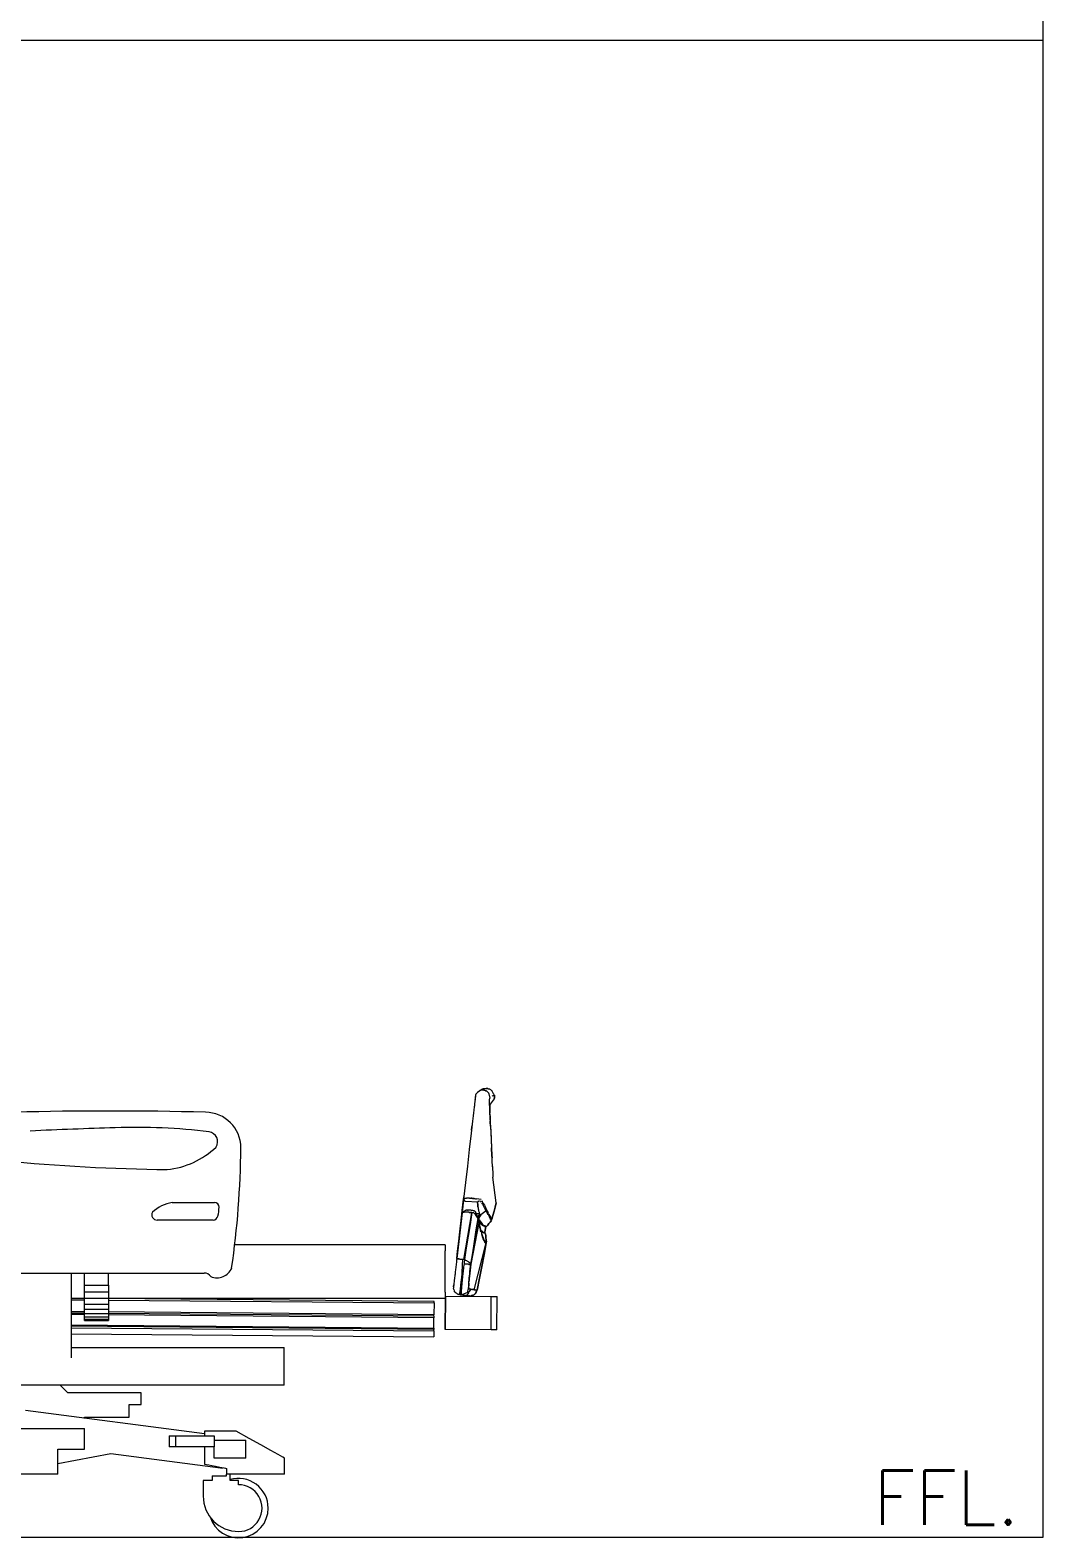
# Model space of a CAD drawing. Extents: x 3552052 to 4102982, y -707811 to -630695.
# Drawn here: x 3880613 to 3882481, y -691538 to -688758 of the extents above; entities that cross this region are included whole.
import ezdxf

# ---------------------------------------------------------------- set-up
doc = ezdxf.new("R2010")
doc.units = 0
doc.header["$LTSCALE"] = 6
doc.header["$MEASUREMENT"] = 0
for name, color, linetype, lineweight in [('ELE-SOCKET NMBERING', 7, 'CONTINUOUS', 9), ('EQP', 6, 'CONTINUOUS', 0), ('MEP_HVAC_RA_DUCT', 1, 'CONTINUOUS', 0)]:
    doc.layers.add(name, color=color, linetype=linetype, lineweight=lineweight)
doc.styles.add('Annotation', font='tahoma.ttf')

msp = doc.modelspace()

# ---------------------------------------------------------------- linework, layer by layer
at = {"layer": 'EQP'}
for p, q in [((3881434.1, -690729.1), (3881434.1, -690728.6)), ((3881434.1, -690728.7), (3881434.1, -690729.1)), ((3881434.5, -690724.9), (3881434.7, -690723.7)), ((3881434.7, -690723.7), (3881434.5, -690724.9)), ((3881438.7, -690716), (3881439.5, -690714.9)), ((3881439.5, -690714.9), (3881440.2, -690714.7)), ((3881439.5, -690714.9), (3881439.9, -690714.8)), ((3881441.7, -690713.6), (3881441.3, -690713.9)), ((3881441.8, -690713.5), (3881444.5, -690711.7)), ((3881444.7, -690711.5), (3881446.7, -690710.2)), ((3881447.5, -690711.8), (3881444.9, -690712.2)), ((3881446.7, -690710.2), (3881448, -690709.9)), ((3881449.3, -690709.1), (3881451.7, -690708.8)), ((3881457, -690709.2), (3881457.3, -690709.2)), ((3881457.3, -690709.2), (3881457, -690709.2)), ((3881458.3, -690709.3), (3881459.1, -690709.7)), ((3881469.1, -690728.3), (3881461.7, -690738.1)), ((3881462.8, -690711.3), (3881463.8, -690712.1)), ((3881467.6, -690717.8), (3881465.7, -690714)), ((3881467.3, -690721.9), (3881467.3, -690722.3)), ((3881467.3, -690722.3), (3881467.3, -690721.9)), ((3881468.1, -690718.8), (3881467.6, -690717.8)), ((3881468.1, -690718.8), (3881468.6, -690721.1)), ((3881468.6, -690721.1), (3881468.6, -690721.1)), ((3881432.3, -690744.2), (3881432.3, -690744.7)), ((3881460.5, -690740.1), (3881460.5, -690737.1)), ((3881461.3, -690744.7), (3881461.4, -690742.4)), ((3881461.6, -690737.9), (3881461.4, -690739.3)), ((3881461.4, -690741.9), (3881461.4, -690739.3)), ((3881461.4, -690747.4), (3881461.4, -690742.4)), ((3881461.4, -690751.6), (3881461.4, -690749.1)), ((3881461.7, -690760.5), (3881461.4, -690751.6)), ((3881461.5, -690755.6), (3881461.4, -690753.2)), ((3881461.6, -690738.6), (3881461.6, -690737.9)), ((3881427.5, -690786.1), (3881428.2, -690780.3)), ((3881428.2, -690780.3), (3881428.5, -690777.1)), ((3881462.1, -690773.5), (3881462, -690768.4)), ((3881462.1, -690773.5), (3881462.1, -690773.1)), ((3881462.2, -690775.1), (3881462.1, -690773.5)), ((3881462.3, -690776.8), (3881462.2, -690775.1)), ((3881462.4, -690778.7), (3881462.3, -690776.8)), ((3881462.3, -690776.8), (3881464.4, -690818.3)), ((3881473.1, -690919.8), (3881466.9, -690872.7)), ((3880875.3, -690919.1), (3880953.2, -690919.1)), ((3881412.9, -690912.8), (3881410.7, -690932.2)), ((3881412, -690920.8), (3881412.1, -690919.8)), ((3881412.1, -690919.8), (3881412.2, -690919.5)), ((3881412.9, -690912.8), (3881413.6, -690907)), ((3881413.3, -690913.7), (3881412.9, -690912.8)), ((3881415, -690916.7), (3881415.2, -690916.9)), ((3881417, -690916.8), (3881438.5, -690917.8)), ((3881445.5, -690913.7), (3881436.7, -690912.6)), ((3881445.7, -690918.7), (3881444.1, -690915.9)), ((3880951, -690951.7), (3880847.5, -690951.7)), ((3881408.4, -690952.3), (3881408.7, -690951.9)), ((3881408.5, -690951.3), (3881409.2, -690947)), ((3881408.5, -690951.3), (3881408.8, -690951)), ((3881408.7, -690949.6), (3881409, -690947)), ((3881409, -690947), (3881408.7, -690949.6)), ((3881409, -690947), (3881410.5, -690934)), ((3881409.2, -690947.3), (3881409, -690947)), ((3881409.3, -690946.1), (3881409.1, -690946.4)), ((3881409.5, -690942.9), (3881410, -690940.6)), ((3881410.2, -690938.6), (3881409.9, -690938.8)), ((3881410.1, -690938.8), (3881409.9, -690938.8)), ((3881411.6, -690935.4), (3881412.4, -690935.8)), ((3881414.7, -690935.2), (3881414.7, -690935.2)), ((3881420, -690933.3), (3881418.8, -690933.3)), ((3881420, -690933.3), (3881420.3, -690933.1)), ((3881420.3, -690933.1), (3881421.5, -690933.3)), ((3881434.5, -690941), (3881434.6, -690941.3)), ((3881442.1, -690940.2), (3881436.4, -690939.5)), ((3881436.4, -690939.5), (3881442.1, -690940.2)), ((3881438.6, -690944.7), (3881438.9, -690945.4)), ((3881438.9, -690945.4), (3881438.9, -690945.7)), ((3881439.4, -690948.7), (3881440.3, -690948.5)), ((3881440.3, -690951), (3881439.8, -690950.3)), ((3881440.3, -690948.5), (3881442, -690941.5)), ((3881440.3, -690948.5), (3881440.8, -690949.2)), ((3881454.6, -690934.6), (3881444.6, -690942.2)), ((3881454.6, -690934.6), (3881452, -690930)), ((3881453, -690927.9), (3881453.5, -690928.9)), ((3881459.1, -690939.8), (3881460.8, -690943.2)), ((3881402.7, -691001.6), (3881406.6, -690967.8)), ((3881406.6, -690967.8), (3881406.8, -690967.5)), ((3881406.8, -690967.5), (3881406.6, -690967.8)), ((3881407.4, -690961.1), (3881407.8, -690959.4)), ((3881407.5, -690961.7), (3881407.4, -690961.1)), ((3881440.9, -690956.7), (3881426.3, -691032.7)), ((3881440.9, -690956), (3881440.4, -690953.9)), ((3881441, -690956), (3881443.3, -690965.9)), ((3881441, -690956), (3881443.6, -690968.7)), ((3881444.8, -690973.5), (3881444.3, -690971.5)), ((3881446, -690973.4), (3881444.9, -690971.7)), ((3881452.5, -690962.9), (3881452.1, -690963.3)), ((3881452.1, -690963.3), (3881452.5, -690962.9)), ((3881452.1, -690963.3), (3881452.1, -690963.7)), ((3881452.1, -690963.7), (3881452.1, -690963.3)), ((3881454.3, -690963.4), (3881454.9, -690963.8)), ((3881378.9, -690997.5), (3880989.8, -690997.5)), ((3881378.9, -690997.5), (3881378.9, -691008.4)), ((3881378.9, -691084.8), (3881378.9, -691008.4)), ((3881432.5, -691080.1), (3881454.7, -690993.3)), ((3881447.1, -690981.8), (3881447.7, -690983.5)), ((3881449.6, -690986.3), (3881450.5, -690988.6)), ((3881402.6, -691023), (3881402.4, -691023)), ((3881410.9, -691023.9), (3881409.2, -691059.7)), ((3881423.9, -691033.2), (3881413.7, -691032.4)), ((3881421.7, -691028.5), (3881422.6, -691029.1)), ((3881426.3, -691032.7), (3881422.7, -691065.4)), ((3880246.7, -691049.2), (3880934.2, -691049.2)), ((3880689, -691049.2), (3880689, -691112)), ((3880713.8, -691071.9), (3880713.8, -691049.2)), ((3880757.8, -691071.9), (3880757.8, -691049.2)), ((3881408.7, -691064.3), (3881409.2, -691059.7)), ((3881410.5, -691058.6), (3881410.9, -691054.7)), ((3881410.8, -691057.4), (3881412.2, -691043.9)), ((3881410.8, -691056.6), (3881410.9, -691054.7)), ((3881410.9, -691054.7), (3881411, -691054.2)), ((3881410.9, -691054.7), (3881411, -691054.4)), ((3881412.2, -691043.9), (3881412.2, -691044)), ((3880713.8, -691071.9), (3880757.8, -691071.9)), ((3880713.8, -691084.1), (3880713.8, -691071.9)), ((3880713.8, -691084.1), (3880757.8, -691084.1)), ((3880713.8, -691095.8), (3880713.8, -691084.1)), ((3880757.8, -691071.9), (3880757.8, -691084.1)), ((3880757.8, -691084.1), (3880757.8, -691095.8)), ((3881378.7, -691153.2), (3881379.2, -691091.6)), ((3881378.9, -691084.8), (3881378.9, -691095.7)), ((3881379.4, -691091.6), (3881378.9, -691153.2)), ((3881379.4, -691091.6), (3881463.9, -691092.3)), ((3881394.7, -691071), (3881394.3, -691074.7)), ((3881394.3, -691074.7), (3881394.3, -691077)), ((3881394.7, -691079.5), (3881394.3, -691077)), ((3881394.4, -691073.8), (3881394.7, -691071)), ((3881394.7, -691079.5), (3881395.6, -691082)), ((3881397.1, -691084.3), (3881395.6, -691082)), ((3881401.1, -691087.7), (3881399, -691086.2)), ((3881401.1, -691087.7), (3881403.5, -691088.6)), ((3881405.9, -691088), (3881405.9, -691088.3)), ((3881405.9, -691088.3), (3881405.9, -691088)), ((3881406.4, -691084.3), (3881406.5, -691083.4)), ((3881407.9, -691070.6), (3881407.3, -691076.4)), ((3881407.4, -691089.3), (3881408.5, -691089.4)), ((3881407.9, -691070.6), (3881408.2, -691068.3)), ((3881408.5, -691080), (3881409.9, -691064.5)), ((3881408.5, -691080), (3881408.6, -691089.5)), ((3881408.6, -691089.5), (3881419.6, -691085.2)), ((3881409.1, -691073), (3881408.9, -691075.5)), ((3881409.1, -691073), (3881409.5, -691069)), ((3881417.9, -691090.5), (3881418.9, -691090)), ((3881421.6, -691085.6), (3881418.9, -691090)), ((3881422.1, -691075.2), (3881419.6, -691085.2)), ((3881419.6, -691085.2), (3881422.8, -691084.1)), ((3881422.2, -691077.8), (3881422.7, -691065.4)), ((3881423.8, -691091.2), (3881422.5, -691091)), ((3881423.8, -691091.2), (3881422.5, -691091)), ((3881422.5, -691091), (3881423.8, -691091.2)), ((3881423.2, -691083.3), (3881422.8, -691083.9)), ((3881425.9, -691079.2), (3881423, -691083.5)), ((3881425.9, -691079.2), (3881432.5, -691080.1)), ((3881428.5, -691090.8), (3881427.3, -691090.9)), ((3881427.7, -691090.8), (3881428.5, -691090.8)), ((3881429.6, -691090.3), (3881428.5, -691090.8)), ((3881432.8, -691088.7), (3881431.7, -691089.3)), ((3881433.6, -691087.9), (3881432.8, -691088.7)), ((3881436.5, -691080.6), (3881434.6, -691087.1)), ((3881436.5, -691080.6), (3881435.4, -691080.5)), ((3881435.8, -691080.5), (3881436.5, -691080.6)), ((3881437.1, -691083), (3881436.5, -691083.3)), ((3881436.7, -691082.8), (3881437.1, -691083)), ((3880689, -691095.7), (3880694.3, -691095.7)), ((3880713.8, -691096), (3880689, -691095.8)), ((3880689, -691098.5), (3880713.8, -691098.7)), ((3880689, -691112), (3880689, -691123.8)), ((3880694.3, -691095.7), (3880713.8, -691095.7)), ((3880713.8, -691095.8), (3880757.8, -691095.8)), ((3880713.8, -691106.5), (3880713.8, -691095.8)), ((3880713.8, -691106.5), (3880757.8, -691106.5)), ((3880713.8, -691116), (3880713.8, -691106.5)), ((3880713.8, -691116), (3880757.8, -691116)), ((3880713.8, -691124), (3880713.8, -691116)), ((3880757.8, -691095.7), (3881378.9, -691095.7)), ((3880757.8, -691095.8), (3880757.8, -691106.5)), ((3881358.4, -691101.6), (3880757.8, -691096.4)), ((3880757.8, -691099.1), (3881358.4, -691104.3)), ((3880757.8, -691106.5), (3880757.8, -691116)), ((3880757.8, -691116), (3880757.8, -691124)), ((3881358.4, -691104.3), (3881358.2, -691126.1)), ((3881358.4, -691104.3), (3881358.4, -691101.6)), ((3881463.4, -691153.9), (3881463.9, -691092.3)), ((3881463.9, -691092.3), (3881474.8, -691092.4)), ((3881474.2, -691154), (3881474.8, -691092.4)), ((3880713.8, -691120.5), (3880689, -691120.3)), ((3880713.8, -691123.2), (3880689, -691123)), ((3880689, -691123.8), (3880689, -691186.1)), ((3880713.8, -691125.9), (3880689, -691125.7)), ((3880689, -691144.8), (3881358, -691150.6)), ((3881358, -691153.3), (3880689, -691147.5)), ((3880713.8, -691124), (3880757.8, -691124)), ((3880713.8, -691130.2), (3880713.8, -691124)), ((3880713.8, -691130.2), (3880757.8, -691130.2)), ((3880713.8, -691134.4), (3880713.8, -691130.2)), ((3880713.8, -691134.4), (3880757.8, -691134.4)), ((3880713.8, -691136.6), (3880713.8, -691134.4)), ((3880713.8, -691136.6), (3880757.8, -691136.6)), ((3881358.2, -691126.1), (3880757.8, -691120.9)), ((3881358.2, -691128.8), (3880757.8, -691123.6)), ((3880757.8, -691124), (3880757.8, -691130.2)), ((3881358.1, -691131.6), (3880757.8, -691126.3)), ((3880757.8, -691130.2), (3880757.8, -691134.4)), ((3880757.8, -691134.4), (3880757.8, -691136.6)), ((3881358, -691150.6), (3881358.1, -691131.6)), ((3881358.2, -691128.8), (3881358.1, -691131.6)), ((3881358.2, -691128.8), (3881358.2, -691126.1)), ((3880689, -691150.2), (3881357.9, -691156.1)), ((3880689, -691161.1), (3881357.8, -691167)), ((3881357.9, -691156.1), (3881357.8, -691167)), ((3881357.9, -691156.1), (3881358, -691153.3)), ((3881358, -691150.6), (3881358, -691153.3)), ((3881463.4, -691153.9), (3881378.9, -691153.2)), ((3881474.2, -691154), (3881463.4, -691153.9)), ((3880689, -691186.1), (3880689, -691193.3)), ((3880689, -691186.7), (3881081.9, -691186.7)), ((3880689, -691193.3), (3880689, -691203.8)), ((3881081.9, -691256), (3881081.9, -691186.7)), ((3880689, -691203.8), (3880689, -691205.8)), ((3881081.9, -691256), (3879612.9, -691256)), ((3880683, -691270), (3880669, -691256)), ((3880818.1, -691270), (3880683, -691270)), ((3880818.1, -691291.8), (3880818.1, -691270)), ((3880934.9, -691346), (3880605, -691303)), ((3880796.3, -691314.7), (3880796.3, -691291.8)), ((3880796.3, -691291.8), (3880818.1, -691291.8)), ((3880266.4, -691335.7), (3880713.8, -691335.7)), ((3880713.8, -691317.2), (3880713.8, -691314.7)), ((3880713.8, -691314.7), (3880796.3, -691314.7)), ((3880713.8, -691374.1), (3880713.8, -691335.7)), ((3880934.9, -691341), (3880934.9, -691349.4)), ((3880971.5, -691341), (3880934.9, -691341)), ((3880993.3, -691341), (3880971.5, -691341)), ((3880869.9, -691349.4), (3880869.9, -691369.7)), ((3880869.9, -691349.4), (3880882.4, -691349.4)), ((3880882.4, -691369.7), (3880869.9, -691369.7)), ((3880882.4, -691349.4), (3880952.8, -691349.4)), ((3880882.4, -691369.7), (3880882.4, -691349.4)), ((3880952.8, -691369.7), (3880882.4, -691369.7)), ((3880934.9, -691369.7), (3880934.9, -691401.5)), ((3880952.8, -691349.4), (3880952.8, -691369.7)), ((3880952.8, -691357.5), (3881000, -691357.5)), ((3880952.8, -691390.7), (3880952.8, -691369.7)), ((3881000, -691357.5), (3881011.5, -691357.5)), ((3881011.5, -691390.7), (3881011.5, -691357.5)), ((3880664.7, -691420.3), (3880664.7, -691374.1)), ((3880664.7, -691374.1), (3880713.8, -691374.1)), ((3880664.7, -691400.2), (3880762.2, -691381.9)), ((3880762.2, -691381.9), (3880964.8, -691408.3)), ((3881000, -691390.7), (3880952.8, -691390.7)), ((3881011.5, -691390.7), (3881000, -691390.7)), ((3881082.4, -691420.3), (3881082.4, -691390.3)), ((3880664.7, -691420.3), (3880266.4, -691420.3)), ((3880949.4, -691423.1), (3880975.5, -691423.1)), ((3880949.4, -691423.1), (3880949.4, -691431.9)), ((3880975.5, -691409.4), (3880975.5, -691420.3)), ((3881082.4, -691420.3), (3880975.5, -691420.3)), ((3880975.5, -691423.1), (3880975.5, -691420.3)), ((3880982.1, -691431.9), (3880982.1, -691420.3)), ((3880949.4, -691431.9), (3880932.6, -691431.9)), ((3880932.6, -691431.9), (3880932.6, -691460.4)), ((3880997.7, -691431.9), (3880982.1, -691431.9)), ((3880997.7, -691439.6), (3880997.7, -691431.9))]:
    msp.add_line(p, q, dxfattribs=at)
at = {"layer": 'EQP', "flags": 128}
for points in [[(3881433.9, -690730.6), (3881433.8, -690731.6), (3881433.7, -690732.6), (3881433.5, -690733.6), (3881433.4, -690734.7)], [(3881434.1, -690728.6), (3881434.1, -690729.1), (3881434, -690729.6), (3881433.9, -690730.1), (3881433.9, -690730.6)], [(3881434.7, -690723.7), (3881434.5, -690724.9), (3881434.4, -690726.2), (3881434.3, -690727.4), (3881434.1, -690728.6)], [(3881434.1, -690729.1), (3881434.1, -690728.9), (3881434.1, -690728.6)], [(3881435.2, -690721.4), (3881435, -690722), (3881434.9, -690722.5), (3881434.8, -690723.1), (3881434.7, -690723.7)], [(3881435.2, -690721.4), (3881435.4, -690720.8), (3881435.7, -690720.2), (3881435.9, -690719.6), (3881436.1, -690719)], [(3881436.1, -690719), (3881436.5, -690718.5), (3881436.9, -690717.9), (3881437.2, -690717.4), (3881437.6, -690716.9)], [(3881439.2, -690715.6), (3881438.7, -690716), (3881437.6, -690716.9)], [(3881440.2, -690714.6), (3881440.8, -690714.3), (3881441.3, -690713.9), (3881441.9, -690713.5), (3881442.5, -690713.2)], [(3881444.9, -690712.2), (3881444.3, -690712.5), (3881443.7, -690712.7), (3881443.1, -690712.9), (3881442.5, -690713.2)], [(3881444.6, -690711.6), (3881445.8, -690711), (3881447, -690710.4), (3881448.1, -690709.8), (3881449.3, -690709.2)], [(3881449.8, -690711.9), (3881449.2, -690711.9), (3881448.6, -690711.9), (3881448.1, -690711.8), (3881447.5, -690711.8)], [(3881451.7, -690712.4), (3881451.1, -690712.3), (3881449.9, -690711.9)], [(3881449.9, -690711.9), (3881451.1, -690712.3), (3881451.7, -690712.4)], [(3881451.7, -690708.8), (3881452.3, -690708.8), (3881452.9, -690708.8), (3881453.6, -690708.8), (3881454.2, -690708.8)], [(3881454.6, -690713.4), (3881453.5, -690713), (3881452.9, -690712.8)], [(3881452.9, -690712.8), (3881453.5, -690713), (3881454.6, -690713.4)], [(3881454.2, -690708.8), (3881454.9, -690708.9), (3881455.6, -690709), (3881456.3, -690709.1), (3881457, -690709.2)], [(3881454.2, -690708.8), (3881454.6, -690708.9), (3881454.9, -690708.9), (3881455.2, -690709), (3881455.6, -690709)], [(3881455.6, -690709), (3881455.2, -690709), (3881454.9, -690708.9), (3881454.6, -690708.9), (3881454.2, -690708.8)], [(3881454.6, -690713.4), (3881455.6, -690714.2), (3881456.7, -690715.1), (3881457.7, -690715.9), (3881458.7, -690716.8)], [(3881457.3, -690715.6), (3881456.7, -690715.1), (3881455.6, -690714.2), (3881454.6, -690713.4)], [(3881457, -690709.2), (3881456.3, -690709.1), (3881455.6, -690709), (3881455.2, -690709)], [(3881458.3, -690709.3), (3881458, -690709.3), (3881457.6, -690709.2), (3881457.3, -690709.2)], [(3881458.7, -690716.8), (3881457.7, -690715.9), (3881457.3, -690715.6)], [(3881458.7, -690716.8), (3881458.9, -690717.6), (3881459.1, -690718.3), (3881459.3, -690719.1), (3881461, -690727.1)], [(3881462.8, -690711.3), (3881461.9, -690710.9), (3881461.1, -690710.5), (3881460.2, -690710.1), (3881459.3, -690709.6)], [(3881460.5, -690737.1), (3881460.6, -690734.6), (3881460.8, -690732.1), (3881460.9, -690729.6), (3881461, -690727.1)], [(3881465.7, -690714), (3881465.3, -690713.5), (3881464.8, -690713.1), (3881464.3, -690712.6), (3881463.8, -690712.1)], [(3881465.7, -690723), (3881466.4, -690722.5), (3881467.1, -690722), (3881467.8, -690721.6), (3881468.5, -690721.1)], [(3881469.8, -690721.2), (3881468.8, -690721.7), (3881467.8, -690722.1), (3881466.7, -690722.6), (3881465.7, -690723)], [(3881468.6, -690721.1), (3881468.6, -690721.1), (3881468.6, -690721.1)], [(3881470.1, -690725.1), (3881469.9, -690725.9), (3881469.6, -690726.7), (3881469.3, -690727.5), (3881469.1, -690728.3)], [(3881469.1, -690728.3), (3881469.3, -690727.5), (3881469.6, -690726.7), (3881469.9, -690725.9), (3881470.1, -690725.1)], [(3881469.8, -690721.2), (3881469.9, -690722.2), (3881470, -690723.2), (3881470, -690724.1), (3881470.1, -690725.1)], [(3881470.1, -690725.1), (3881470, -690724.1), (3881470, -690723.2), (3881469.9, -690722.2), (3881469.8, -690721.2)], [(3881431.8, -690748.9), (3881431.2, -690754), (3881430.6, -690759.1), (3881430, -690764.2), (3881429.4, -690769.3)], [(3881432.7, -690740.8), (3881432.5, -690742.8), (3881432.2, -690744.9), (3881432, -690746.9), (3881431.8, -690748.9)], [(3881433.4, -690734.7), (3881433.2, -690736.2), (3881433.1, -690737.7), (3881432.9, -690739.3), (3881432.7, -690740.8)], [(3881461.4, -690739.3), (3881461.4, -690740.6), (3881461.4, -690742), (3881461.3, -690743.3), (3881461.3, -690744.7)], [(3881461.4, -690749.4), (3881461.4, -690747.4), (3881461.3, -690744.7)], [(3881461.3, -690744.7), (3881461.3, -690746.4), (3881461.3, -690748.1), (3881461.4, -690749.9), (3881461.4, -690751.6)], [(3881461.4, -690742.3), (3881461.5, -690740.1), (3881461.6, -690738.6)], [(3881461.4, -690751.6), (3881461.4, -690753.7), (3881461.4, -690754.2)], [(3881461.9, -690766.7), (3881461.8, -690765.4), (3881461.6, -690760.5), (3881461.5, -690755.6)], [(3881461.5, -690756.5), (3881461.5, -690757.8), (3881461.6, -690759.8)], [(3881429.4, -690769.3), (3881428.8, -690774.7), (3881428.2, -690780.2), (3881427.6, -690785.7), (3881426.9, -690791.1)], [(3881461.6, -690759.8), (3881461.7, -690763.2), (3881461.9, -690766.7), (3881462, -690770.1), (3881462.1, -690773.5)], [(3881462.3, -690776.8), (3881462.6, -690782.1), (3881462.8, -690787.4), (3881463.1, -690792.7), (3881463.4, -690798)], [(3881426.9, -690791.1), (3881423.4, -690821.5), (3881419.9, -690852), (3881416.4, -690882.4), (3881412.9, -690912.8)], [(3881426.9, -690791.1), (3881427, -690791.1), (3881427, -690791.1), (3881427.1, -690791.1), (3881427.1, -690791.2)], [(3881463.4, -690798), (3881463.7, -690803.1), (3881463.9, -690808.2), (3881464.2, -690813.2), (3881464.4, -690818.3)], [(3881465.3, -690837), (3881465.1, -690832.3), (3881464.9, -690827.7), (3881464.6, -690823), (3881464.4, -690818.3)], [(3881464.4, -690818.3), (3881464.6, -690823), (3881464.9, -690827.7), (3881465.1, -690832.3), (3881465.3, -690837)], [(3881466.2, -690853.7), (3881466, -690849.5), (3881465.8, -690845.3), (3881465.5, -690841.2), (3881465.3, -690837)], [(3881466, -690852.6), (3881466.2, -690858), (3881466.5, -690863.5), (3881466.8, -690869), (3881466.9, -690872.7)], [(3881410.5, -690934), (3881411.1, -690928.7), (3881411.7, -690923.4), (3881412.3, -690918.1), (3881412.9, -690912.8)], [(3881412.9, -690912.8), (3881413.2, -690912.5), (3881413.5, -690912.3), (3881413.8, -690912), (3881414, -690911.8)], [(3881414, -690911.8), (3881413.8, -690912.4), (3881413.6, -690913.1), (3881413.3, -690913.7), (3881413.1, -690914.4)], [(3881413.1, -690914.4), (3881413.6, -690915), (3881414.1, -690915.6)], [(3881414, -690911.8), (3881414.8, -690911.6), (3881415.5, -690911.4), (3881416.2, -690911.2), (3881416.9, -690911)], [(3881414.1, -690915.7), (3881414.7, -690916.3), (3881415, -690916.6)], [(3881415.2, -690916.9), (3881416, -690916.9), (3881416.4, -690916.9), (3881416.7, -690916.9), (3881417, -690916.8)], [(3881416.9, -690911), (3881417.4, -690911), (3881417.9, -690910.9), (3881418.4, -690910.9), (3881418.9, -690910.8)], [(3881418.9, -690910.8), (3881419.5, -690910.8), (3881420.1, -690910.8), (3881420.7, -690910.8), (3881421.2, -690910.8)], [(3881421.2, -690910.8), (3881421.9, -690910.8), (3881422.5, -690910.8), (3881423.1, -690910.8), (3881423.7, -690910.9)], [(3881423.7, -690910.9), (3881424.4, -690910.9), (3881425, -690911), (3881425.6, -690911), (3881426.3, -690911.1)], [(3881426.3, -690911.1), (3881427.9, -690911.3), (3881429.5, -690911.5), (3881431, -690911.6), (3881432.6, -690911.8)], [(3881432.6, -690911.8), (3881431, -690911.6), (3881429.5, -690911.5), (3881427.9, -690911.3), (3881426.3, -690911.1)], [(3881432.6, -690911.8), (3881433.6, -690912), (3881434.7, -690912.2), (3881435.7, -690912.4), (3881436.7, -690912.6)], [(3881439.2, -690927.2), (3881439.1, -690924.9), (3881438.9, -690922.5), (3881438.7, -690920.1), (3881438.5, -690917.8)], [(3881438.5, -690917.8), (3881438.7, -690920.1), (3881438.9, -690922.5), (3881439.1, -690924.9), (3881439.2, -690927.2)], [(3881442.1, -690916.6), (3881441.2, -690916.9), (3881440.3, -690917.2), (3881439.4, -690917.5), (3881439, -690917.7)], [(3881446.1, -690919.7), (3881447.4, -690922.2), (3881448.7, -690924.7), (3881450.1, -690927.1), (3881451.4, -690929.6)], [(3881446.8, -690916.3), (3881447.3, -690917.2), (3881449.2, -690920.8), (3881451.1, -690924.3), (3881453, -690927.9)], [(3881473.1, -690919.8), (3881471, -690927.6), (3881469, -690935.3), (3881466.9, -690943), (3881464.9, -690950.8)], [(3881464.9, -690950.8), (3881466.9, -690943), (3881469, -690935.3), (3881471, -690927.6), (3881473.1, -690919.8)], [(3881410.3, -690938.3), (3881407.8, -690959.4), (3881405.3, -690980.5), (3881402.8, -691001.6), (3881400.3, -691022.7)], [(3881400.3, -691022.7), (3881401.9, -691008.8), (3881404.6, -690985.5), (3881407.3, -690962.2), (3881409.9, -690938.8)], [(3881407.4, -690961.1), (3881407.6, -690958.9), (3881407.9, -690956.7), (3881408.1, -690954.5), (3881408.4, -690952.3)], [(3881408.8, -690948.9), (3881408.4, -690952), (3881408.4, -690952.3)], [(3881408.7, -690950), (3881408.5, -690951.4), (3881408.4, -690952.3)], [(3881408.5, -690951.3), (3881409, -690947.3), (3881409.5, -690942.9), (3881410, -690938.4), (3881410.5, -690934)], [(3881408.5, -690951.3), (3881408.6, -690950.7), (3881408.6, -690950.1), (3881408.7, -690949.5), (3881408.8, -690948.9)], [(3881408.8, -690948.4), (3881408.8, -690948.8), (3881408.8, -690949.2), (3881408.7, -690949.6), (3881408.7, -690950)], [(3881409.9, -690938.8), (3881409.7, -690941.3), (3881409.4, -690943.9), (3881409.1, -690946.4), (3881408.8, -690948.9)], [(3881408.8, -690948.9), (3881409, -690948), (3881409.1, -690947.1), (3881409.3, -690946.3)], [(3881409, -690947), (3881409, -690947.6), (3881409, -690948.2)], [(3881409.1, -690946.4), (3881409.3, -690945.4), (3881409.5, -690944.4), (3881409.7, -690943.4)], [(3881409.5, -690942.9), (3881409.6, -690942.6), (3881409.6, -690942.2), (3881409.6, -690941.8), (3881409.6, -690941.5)], [(3881409.6, -690941.5), (3881409.8, -690941), (3881409.9, -690940.5), (3881410, -690940.1)], [(3881409.9, -690938.8), (3881410.3, -690938.1), (3881410.7, -690937.4), (3881411.1, -690936.7), (3881411.5, -690936.1)], [(3881409.9, -690938.8), (3881410, -690938.7), (3881410.1, -690938.6), (3881410.2, -690938.4), (3881410.3, -690938.3)], [(3881412.3, -690937.5), (3881411.8, -690937.7), (3881411.3, -690937.9), (3881410.8, -690938.1), (3881410.3, -690938.3)], [(3881410.7, -690932.2), (3881410.7, -690932.7), (3881410.6, -690933.1), (3881410.6, -690933.6), (3881410.5, -690934)], [(3881411.5, -690936.1), (3881412.3, -690935.8), (3881413.1, -690935.6), (3881413.9, -690935.4), (3881414.7, -690935.2)], [(3881415.9, -690937.1), (3881415, -690937.2), (3881414.1, -690937.3), (3881413.2, -690937.4), (3881412.3, -690937.5)], [(3881413.3, -691024.2), (3881417, -691002.6), (3881420.7, -690981.1), (3881424.5, -690959.5), (3881428.2, -690937.9)], [(3881428.2, -690937.9), (3881424.7, -690959.5), (3881421.3, -690981.1), (3881417.8, -691002.7), (3881414.4, -691024.3)], [(3881416.3, -690933.8), (3881415.9, -690934.2), (3881415.5, -690934.5), (3881415.1, -690934.8), (3881414.7, -690935.2)], [(3881418.2, -690937), (3881417.6, -690937), (3881417.1, -690937), (3881416.5, -690937.1), (3881415.9, -690937.1)], [(3881418.8, -690933.3), (3881418.2, -690933.4), (3881417.6, -690933.5), (3881417, -690933.7), (3881416.3, -690933.8)], [(3881420.7, -690937.1), (3881420.1, -690937.1), (3881419.4, -690937.1), (3881418.8, -690937.1), (3881418.2, -690937)], [(3881423.7, -690933.3), (3881422.5, -690933.3), (3881421.3, -690933.3), (3881420, -690933.3)], [(3881423.3, -690937.4), (3881422.6, -690937.3), (3881422, -690937.3), (3881421.3, -690937.2), (3881420.7, -690937.1)], [(3881428.2, -690937.9), (3881427, -690937.8), (3881425.7, -690937.7), (3881424.5, -690937.5), (3881423.3, -690937.4)], [(3881423.3, -690937.4), (3881424.5, -690937.5), (3881425.7, -690937.7), (3881427, -690937.8), (3881428.2, -690937.9)], [(3881428.6, -690933.9), (3881427.4, -690933.7), (3881426.2, -690933.6), (3881425, -690933.4), (3881423.7, -690933.3)], [(3881439.5, -690948.9), (3881436.2, -690969.8), (3881432.9, -690990.8), (3881429.6, -691011.7), (3881426.3, -691032.7)], [(3881426.3, -691032.7), (3881429.6, -691011.7), (3881432.9, -690990.8), (3881436.2, -690969.8), (3881439.5, -690948.9)], [(3881432.6, -690938.7), (3881431.5, -690938.5), (3881430.4, -690938.3), (3881429.3, -690938.1), (3881428.2, -690937.9)], [(3881431.6, -690934.4), (3881430.9, -690934.3), (3881430.1, -690934.1), (3881429.4, -690934), (3881428.6, -690933.9)], [(3881433, -690935), (3881432.3, -690934.7), (3881431.6, -690934.4)], [(3881431.6, -690934.4), (3881432.3, -690934.7), (3881433, -690935)], [(3881434.5, -690941.2), (3881434, -690940.5), (3881433.6, -690939.9), (3881433.1, -690939.3), (3881432.6, -690938.7)], [(3881432.7, -690938.8), (3881433.1, -690939.4), (3881433.6, -690940), (3881434, -690940.6), (3881434.5, -690941.2)], [(3881433.2, -690934.6), (3881433.1, -690934.7), (3881433, -690934.9), (3881432.9, -690935), (3881432.8, -690935.1)], [(3881435, -690936.5), (3881434.6, -690936.1), (3881434.1, -690935.6), (3881433.6, -690935.1), (3881433.2, -690934.6)], [(3881439.5, -690948.9), (3881438.3, -690947), (3881437, -690945), (3881435.8, -690943.1), (3881434.6, -690941.3)], [(3881437.5, -690942), (3881436.9, -690940.6), (3881436.3, -690939.3), (3881435.7, -690937.9), (3881435.1, -690936.6)], [(3881439.6, -690947.5), (3881439.1, -690946.1), (3881438.6, -690944.7), (3881438, -690943.3), (3881437.5, -690942)], [(3881442, -690941.5), (3881440.6, -690943.4), (3881439.1, -690945.4), (3881438.9, -690945.7)], [(3881439.2, -690927.2), (3881439.6, -690929), (3881439.9, -690930.7), (3881440.2, -690932.5), (3881440.6, -690934.3)], [(3881440.9, -690956.7), (3881440.5, -690954.8), (3881440.2, -690952.8), (3881439.9, -690950.9), (3881439.5, -690948.9)], [(3881440.3, -690948.5), (3881441.4, -690947), (3881442.5, -690945.4), (3881443.5, -690943.8), (3881444.6, -690942.2)], [(3881444.6, -690942.2), (3881443.5, -690943.8), (3881442.5, -690945.4), (3881441.4, -690947), (3881440.3, -690948.5)], [(3881440.6, -690934.3), (3881441, -690935.7), (3881441.3, -690937.2), (3881441.7, -690938.7), (3881442.1, -690940.2)], [(3881447.4, -690961.8), (3881445.4, -690958.9), (3881443.5, -690955.9), (3881441.6, -690952.9), (3881440.6, -690951.4)], [(3881440.9, -690949.4), (3881441.2, -690949.8), (3881442, -690951.1), (3881442.9, -690952.4), (3881443.8, -690953.7)], [(3881442.1, -690940.2), (3881442.1, -690940.5), (3881442, -690940.8), (3881442, -690941.1), (3881442, -690941.5)], [(3881455.8, -690932.6), (3881454.5, -690930.4), (3881453.5, -690928.7)], [(3881454.6, -690934.6), (3881455.4, -690936.3), (3881456.2, -690938), (3881457.1, -690939.7), (3881457.9, -690941.3)], [(3881457.9, -690941.3), (3881457.1, -690939.7), (3881456.2, -690938), (3881455.4, -690936.3), (3881454.6, -690934.6)], [(3881455.2, -690963.6), (3881457.4, -690960.8), (3881459.6, -690958), (3881461.9, -690955.2), (3881464.1, -690952.4)], [(3881464.1, -690952.4), (3881461.9, -690955.2), (3881459.6, -690958), (3881457.4, -690960.8), (3881455.2, -690963.6)], [(3881459, -690939.3), (3881458.2, -690937.6), (3881457.4, -690935.9), (3881456.6, -690934.3), (3881455.8, -690932.6)], [(3881457.9, -690941.3), (3881458.5, -690942.6), (3881459.2, -690943.9), (3881459.8, -690945.3), (3881460.5, -690946.6)], [(3881464.1, -690952.4), (3881462.5, -690949.7), (3881461, -690946.9), (3881460.3, -690945.6)], [(3881460.8, -690943.2), (3881461.8, -690945.1), (3881462.9, -690947), (3881463.9, -690948.9), (3881464.9, -690950.8)], [(3881463.5, -690948.7), (3881463.7, -690949.7), (3881463.8, -690950.6), (3881463.9, -690951.5), (3881464.1, -690952.4)], [(3881464.7, -690950.6), (3881464.6, -690950.4), (3881464.4, -690950.1), (3881464.2, -690949.9)], [(3881406.6, -690967.8), (3881401.7, -691010.2), (3881400.3, -691022.7)], [(3881406.6, -690967.8), (3881406.8, -690966.2), (3881407, -690964.5), (3881407.2, -690962.8), (3881407.4, -690961.1)], [(3881440.4, -690953.9), (3881440.6, -690954.4), (3881440.7, -690955), (3881440.8, -690955.5), (3881441, -690956)], [(3881443.3, -690967.3), (3881442.8, -690965.1), (3881441.9, -690960.9), (3881440.9, -690956.7)], [(3881441, -690956), (3881441.3, -690957.8), (3881441.6, -690959.5), (3881442, -690961.3), (3881442.3, -690963.1)], [(3881442.3, -690963.1), (3881442.7, -690964.5), (3881443, -690965.9), (3881443.3, -690967.3), (3881443.6, -690968.7)], [(3881443.3, -690965.9), (3881444.2, -690969.2), (3881445.1, -690972.5), (3881446, -690975.9), (3881446.9, -690979.2)], [(3881443.6, -690968.7), (3881444.2, -690970.9), (3881444.3, -690971.5)], [(3881443.9, -690953.9), (3881445.2, -690955.8), (3881446.6, -690957.6), (3881447.9, -690959.5), (3881449.2, -690961.3)], [(3881449.2, -690961.3), (3881447.9, -690959.5), (3881446.6, -690957.6), (3881445.2, -690955.8), (3881443.9, -690953.9)], [(3881444.3, -690969.3), (3881446.8, -690971.8), (3881449.3, -690974.3), (3881450.6, -690975.6)], [(3881453.2, -690976.8), (3881451.4, -690976), (3881449.6, -690975.1), (3881447.8, -690974.2), (3881446, -690973.4)], [(3881446, -690978.2), (3881446.1, -690978.5), (3881446.4, -690979.6), (3881446.8, -690980.7), (3881447.1, -690981.8)], [(3881446.9, -690979.2), (3881447.8, -690981.5), (3881448.7, -690983.9), (3881449.6, -690986.3), (3881450.5, -690988.6)], [(3881453.3, -690964.2), (3881451.9, -690963.6), (3881450.4, -690963), (3881448.9, -690962.4), (3881447.4, -690961.8)], [(3881449.2, -690961.3), (3881450.7, -690961.9), (3881452.2, -690962.4), (3881453.7, -690963), (3881455.2, -690963.6)], [(3881455.2, -690963.6), (3881453.7, -690963), (3881452.2, -690962.4), (3881450.7, -690961.9), (3881449.2, -690961.3)], [(3881453.3, -690964.2), (3881453, -690967.3), (3881452.6, -690970.4), (3881452.3, -690973.6), (3881452, -690976.2)], [(3881452, -690976.2), (3881452.3, -690973.6), (3881452.6, -690970.4), (3881453, -690967.3), (3881453.3, -690964.2)], [(3881454.9, -690963.8), (3881453.2, -690963.3), (3881452.3, -690963.1)], [(3881454.8, -690991.9), (3881454.4, -690988.1), (3881454, -690984.4), (3881453.6, -690980.6), (3881453.2, -690976.8)], [(3881453.2, -690976.8), (3881453.6, -690980.6), (3881454, -690984.4), (3881454.4, -690988.1), (3881454.8, -690991.9)], [(3881437.7, -691080.7), (3881441.9, -691058.9), (3881446.2, -691037), (3881450.5, -691015.2), (3881454.7, -690993.3)], [(3881454.7, -690993.3), (3881450.5, -691015.2), (3881446.2, -691037), (3881441.9, -691058.9), (3881437.7, -691080.7)], [(3881448, -690984.4), (3881448.3, -690985.1), (3881448.6, -690985.8)], [(3881448.6, -690986.1), (3881448.9, -690986.8), (3881449.5, -690988.4)], [(3881449.5, -690988.4), (3881450, -690989.5), (3881450.5, -690990.5), (3881451.1, -690991.5), (3881451.6, -690992.5)], [(3881450.5, -690988.6), (3881451.6, -690989.4), (3881452.7, -690990.3), (3881453.7, -690991.1), (3881454.8, -690991.9)], [(3881451.6, -690992.5), (3881451.8, -690992.8), (3881452.1, -690993), (3881452.4, -690993.3), (3881452.6, -690993.6)], [(3881452.6, -690993.6), (3881453.2, -690993.1), (3881453.7, -690992.7), (3881454.3, -690992.3), (3881454.8, -690991.9)], [(3881454.7, -690993.3), (3881454.2, -690993.4), (3881453.7, -690993.4), (3881453.1, -690993.5), (3881452.6, -690993.6)], [(3881453.8, -690992.6), (3881454.2, -690992.9), (3881454.7, -690993.3)], [(3881399.2, -691032.2), (3881398.9, -691034.6), (3881398.7, -691037), (3881398.4, -691039.4), (3881398.1, -691041.8)], [(3881400.3, -691022.7), (3881400, -691025.1), (3881399.8, -691027.4), (3881399.5, -691029.8), (3881399.2, -691032.2)], [(3881400.3, -691022.7), (3881400.5, -691022.7), (3881400.8, -691022.8), (3881401, -691022.8), (3881401.2, -691022.8)], [(3881401.2, -691022.8), (3881401.5, -691022.8), (3881401.8, -691022.9), (3881402.1, -691022.9), (3881402.4, -691023)], [(3881404.1, -691023.1), (3881403.7, -691023.1), (3881403.3, -691023), (3881402.8, -691023), (3881402.4, -691023)], [(3881402.4, -691023), (3881402.8, -691023), (3881403.3, -691023), (3881403.7, -691023.1), (3881404.1, -691023.1)], [(3881404.1, -691023.1), (3881404.6, -691023.2), (3881405.1, -691023.3), (3881405.7, -691023.3), (3881406.2, -691023.4)], [(3881406.2, -691023.4), (3881406.8, -691023.5), (3881407.3, -691023.5), (3881407.9, -691023.6), (3881408.5, -691023.7)], [(3881408.5, -691023.7), (3881409.1, -691023.7), (3881409.7, -691023.8), (3881410.3, -691023.9), (3881410.9, -691023.9)], [(3881413.3, -691024.2), (3881412.7, -691024.1), (3881412.1, -691024.1), (3881411.5, -691024), (3881410.9, -691023.9)], [(3881413.7, -691032.4), (3881413.3, -691035.3), (3881412.9, -691038.1), (3881412.6, -691041), (3881412.2, -691043.9)], [(3881414.4, -691024.3), (3881414.2, -691026.3), (3881414, -691028.4), (3881413.9, -691030.4), (3881413.7, -691032.4)], [(3881420.3, -691033.1), (3881418.6, -691032.9), (3881417, -691032.7), (3881415.3, -691032.6), (3881413.7, -691032.4)], [(3881414.4, -691024.3), (3881414.9, -691024.6), (3881415.5, -691024.9), (3881416.1, -691025.3), (3881416.6, -691025.6)], [(3881416.6, -691025.6), (3881418.1, -691026.4), (3881418.7, -691026.8)], [(3881420.9, -691028), (3881419.2, -691027.1), (3881418.7, -691026.7)], [(3881422.2, -691033.2), (3881421.7, -691033.1), (3881421.3, -691033.1), (3881420.8, -691033.1), (3881420.3, -691033.1)], [(3881423, -691029.4), (3881422.5, -691029), (3881421.7, -691028.5), (3881420.9, -691028)], [(3881422.2, -691033.2), (3881422.7, -691033.2), (3881423.1, -691033.2), (3881423.5, -691033.2), (3881423.9, -691033.2)], [(3881422.6, -691029.1), (3881423, -691029.3), (3881423.4, -691029.6), (3881423.8, -691029.9), (3881424.1, -691030.1)], [(3881423.9, -691033.2), (3881424.4, -691032.8), (3881425, -691032.5), (3881425.5, -691032.2), (3881426, -691031.9)], [(3881424.1, -691030.1), (3881424.6, -691030.6), (3881425.1, -691031), (3881425.5, -691031.5), (3881426, -691031.9)], [(3881426, -691031.9), (3881425.5, -691031.5), (3881425.1, -691031), (3881424.6, -691030.6), (3881424.1, -691030.1)], [(3881426.3, -691032.7), (3881425.8, -691037.2), (3881425.2, -691041.7), (3881424.6, -691046.1), (3881424.1, -691050.6)], [(3881424.1, -691050.6), (3881424.6, -691046.1), (3881425.2, -691041.7), (3881425.8, -691037.2), (3881426.3, -691032.7)], [(3881426.3, -691032.7), (3881425.3, -691032.8), (3881424.3, -691032.9)], [(3881426, -691031.9), (3881426.1, -691032.1), (3881426.2, -691032.3), (3881426.2, -691032.5), (3881426.3, -691032.7)], [(3881396.1, -691059.4), (3881395.7, -691062.3), (3881395.4, -691065.2), (3881395.1, -691068.1), (3881394.7, -691071)], [(3881397, -691051.1), (3881396.8, -691053.2), (3881396.6, -691055.3), (3881396.3, -691057.4), (3881396.1, -691059.4)], [(3881398.1, -691041.8), (3881397.8, -691044.2), (3881397.6, -691046.5), (3881397.3, -691048.8), (3881397, -691051.1)], [(3881408, -691070.1), (3881408.3, -691067.5), (3881408.6, -691064.9), (3881408.9, -691062.3), (3881409.2, -691059.7)], [(3881410.9, -691054.7), (3881410.7, -691057.1), (3881410.4, -691059.6), (3881410.1, -691062.1), (3881409.9, -691064.5)], [(3881410.2, -691062.1), (3881410.3, -691060.6), (3881410.6, -691058.2), (3881410.8, -691055.8), (3881410.9, -691054.7)], [(3881410.3, -691060.6), (3881410.4, -691059.6), (3881410.7, -691057.1), (3881410.9, -691054.7)], [(3881410.9, -691054.7), (3881410.8, -691055.8), (3881410.6, -691058.2), (3881410.3, -691060.6)], [(3881412.2, -691043.9), (3881411.9, -691046.6), (3881411.6, -691049.3), (3881411.2, -691052), (3881410.9, -691054.7)], [(3881410.9, -691054.7), (3881411.2, -691052), (3881411.6, -691049.3), (3881411.9, -691046.6), (3881412.2, -691043.9)], [(3881424.1, -691050.6), (3881423.7, -691054.3), (3881423.4, -691058), (3881423, -691061.7), (3881422.7, -691065.4)], [(3881422.7, -691065.4), (3881423, -691061.7), (3881423.4, -691058), (3881423.7, -691054.3), (3881424.1, -691050.6)], [(3881394.7, -691071), (3881394.6, -691071.9), (3881394.5, -691072.8), (3881394.4, -691073.7), (3881394.3, -691074.7)], [(3881394.3, -691074.7), (3881394.4, -691074.4), (3881394.4, -691074.2), (3881394.4, -691074), (3881394.4, -691073.8)], [(3881394.4, -691073.8), (3881394.4, -691074), (3881394.4, -691074.2), (3881394.4, -691074.4), (3881394.3, -691074.7)], [(3881394.3, -691074.7), (3881394.4, -691074.4), (3881394.4, -691074.2), (3881394.4, -691074), (3881394.4, -691073.8)], [(3881394.3, -691074.7), (3881394.3, -691075.2), (3881394.3, -691075.8), (3881394.3, -691076.4), (3881394.3, -691077)], [(3881397.1, -691084.3), (3881397.5, -691084.8), (3881398, -691085.2), (3881398.5, -691085.7), (3881399, -691086.2)], [(3881405.8, -691089.1), (3881405.2, -691089), (3881404.7, -691088.9), (3881404.1, -691088.8), (3881403.5, -691088.6)], [(3881405.9, -691088.4), (3881405.9, -691088.6), (3881405.9, -691088.9), (3881405.8, -691089.1)], [(3881405.8, -691089.1), (3881405.9, -691088.9), (3881405.9, -691088.6), (3881405.9, -691088.4)], [(3881405.8, -691089.1), (3881406.5, -691089.2), (3881407.2, -691089.3), (3881407.9, -691089.4), (3881408.6, -691089.5)], [(3881410.8, -691089.7), (3881410.2, -691089.6), (3881408, -691089.4), (3881405.8, -691089.1)], [(3881405.8, -691089.1), (3881406.2, -691089.2), (3881406.6, -691089.2), (3881407, -691089.3), (3881407.4, -691089.3)], [(3881407.4, -691089.3), (3881407, -691089.3), (3881406.6, -691089.2), (3881406.2, -691089.2), (3881405.8, -691089.1)], [(3881405.8, -691089.1), (3881406.2, -691089.2), (3881406.6, -691089.2), (3881407, -691089.3)], [(3881406.1, -691086.4), (3881406, -691087.2), (3881405.9, -691088)], [(3881405.9, -691088), (3881406, -691087.2), (3881406.1, -691086.4)], [(3881406.3, -691084.6), (3881406.2, -691085.4), (3881406.1, -691086.3)], [(3881406.1, -691086.3), (3881406.2, -691085.4), (3881406.3, -691084.6)], [(3881406.3, -691084.6), (3881406.5, -691083.1), (3881406.7, -691081.6), (3881406.9, -691080.1), (3881407, -691078.5)], [(3881406.5, -691083.4), (3881406.5, -691083), (3881406.6, -691082.2)], [(3881407.3, -691076.4), (3881407.1, -691077.9), (3881407, -691079.3), (3881406.8, -691080.7), (3881406.6, -691082.2)], [(3881407, -691078.5), (3881407.3, -691076.4), (3881407.5, -691074.3), (3881407.8, -691072.2), (3881408, -691070.1)], [(3881408.2, -691068.3), (3881408, -691070.3), (3881407.7, -691072.4), (3881407.5, -691074.4), (3881407.3, -691076.4)], [(3881408.7, -691064.5), (3881408.5, -691065.8), (3881408.2, -691068.3)], [(3881408.2, -691068.3), (3881408.5, -691065.8), (3881408.7, -691064.5)], [(3881409.1, -691073), (3881408.9, -691074.8), (3881408.8, -691076.5), (3881408.7, -691078.3), (3881408.5, -691080)], [(3881410.6, -691089.7), (3881409.9, -691089.6), (3881409.2, -691089.5), (3881408.5, -691089.4)], [(3881408.6, -691089.5), (3881409.2, -691089.5), (3881409.7, -691089.6), (3881410.2, -691089.6), (3881410.8, -691089.7)], [(3881408.7, -691078.3), (3881408.8, -691076.5), (3881408.9, -691074.8), (3881409.1, -691073)], [(3881409.9, -691064.5), (3881409.7, -691066.7), (3881409.5, -691068.8), (3881409.3, -691070.9), (3881409.1, -691073)], [(3881409.1, -691073), (3881409.3, -691070.9), (3881409.5, -691068.8), (3881409.7, -691066.7), (3881409.9, -691064.5)], [(3881410.8, -691089.7), (3881411.7, -691089.8), (3881412.6, -691089.9), (3881413.6, -691090), (3881414.5, -691090.1)], [(3881414.5, -691090.1), (3881415, -691090.2), (3881416.2, -691090.3)], [(3881416.2, -691090.3), (3881416.6, -691090.4), (3881417.3, -691090.4), (3881417.9, -691090.5)], [(3881417.9, -691090.5), (3881419.4, -691090.7), (3881420.8, -691090.9), (3881422.3, -691091), (3881423.8, -691091.2)], [(3881422.4, -691084.5), (3881422, -691085), (3881421.6, -691085.6)], [(3881422.1, -691075.2), (3881422.2, -691074.2), (3881422.2, -691073.1), (3881422.2, -691072.1), (3881422.3, -691071)], [(3881422.2, -691077.8), (3881422.2, -691077.2), (3881422.2, -691076.5), (3881422.1, -691075.9), (3881422.1, -691075.2)], [(3881422.1, -691075.2), (3881422.1, -691075.9), (3881422.2, -691076.5), (3881422.2, -691077.2), (3881422.2, -691077.8)], [(3881422.5, -691068.2), (3881422.4, -691070.3), (3881422.3, -691072.8), (3881422.2, -691073.1)], [(3881422.2, -691077.8), (3881424.8, -691078.4), (3881427.4, -691079), (3881429.9, -691079.5), (3881432.5, -691080.1)], [(3881422.6, -691078.8), (3881422.5, -691078.5), (3881422.4, -691078.3), (3881422.3, -691078.1), (3881422.2, -691077.8)], [(3881422.3, -691071), (3881422.4, -691069.6), (3881422.5, -691068.2), (3881422.6, -691066.8), (3881422.7, -691065.4)], [(3881424.7, -691079.2), (3881424.1, -691079.1), (3881423.6, -691079), (3881423.1, -691078.9), (3881422.6, -691078.8)], [(3881423.8, -691091.2), (3881424.4, -691091.2), (3881425, -691091.2), (3881425.6, -691091.2), (3881426.2, -691091.2)], [(3881425.9, -691079.2), (3881425.6, -691079.2), (3881425.3, -691079.2), (3881425, -691079.1), (3881424.7, -691079.1)], [(3881429, -691079.7), (3881428.2, -691079.6), (3881427.4, -691079.5), (3881426.7, -691079.3), (3881425.9, -691079.2)], [(3881426.2, -691091.2), (3881427.3, -691090.9), (3881428.5, -691090.6), (3881429.6, -691090.3), (3881430.8, -691090)], [(3881432.5, -691080.1), (3881430.9, -691079.9), (3881429, -691079.7)], [(3881430.8, -691090), (3881431.7, -691089.3), (3881432.7, -691088.6), (3881433.6, -691087.8), (3881434.6, -691087.1)], [(3881432.5, -691080.1), (3881433.8, -691080.3), (3881435.1, -691080.4), (3881435.9, -691080.5)], [(3881434.6, -691087.1), (3881435.4, -691085.5), (3881436.1, -691083.9), (3881436.9, -691082.3), (3881437.7, -691080.7)], [(3881436, -691085.2), (3881435.2, -691086.1), (3881434.7, -691086.6)], [(3881437.1, -691083), (3881436.8, -691083.6), (3881436.5, -691084.1), (3881436.3, -691084.7), (3881436, -691085.2)], [(3881437.7, -691080.7), (3881437.4, -691080.7), (3881437.1, -691080.7), (3881436.8, -691080.6), (3881436.5, -691080.6)], [(3881082.4, -691390.3), (3881079.5, -691388.7), (3881071, -691384), (3881057.3, -691376.4), (3881039.1, -691366.3), (3881017.4, -691354.3), (3880993.3, -691341)], [(3880934.9, -691401.5), (3880935.8, -691401.7), (3880938.5, -691402.2), (3880942.9, -691403.1), (3880948.7, -691404.2), (3880955.6, -691405.6), (3880963.4, -691407.1), (3880971.5, -691408.7)], [(3880971.5, -691408.7), (3880973.5, -691409), (3880975.5, -691409.4)]]:
    msp.add_lwpolyline(points, dxfattribs=at)
at = {"layer": 'EQP'}
for centre, radius, start, end in [((3880760.6, -697417.8), 6667.3, 88.48544, 91.50634), ((3880936.8, -690818.2), 65.3, 0, 90), ((3881207.7, -703851.8), 13077.9, 91.91559, 92.60406), ((3880808.2, -691907.9), 1127.3, 83.1013, 91.9156), ((3880940.7, -690807.2), 18.6, 328.8947, 80.8827), ((3880908.3, -687321.2), 3537.5, 264.418, 269.3183), ((3880851, -690706.4), 152.8, 275.6878, 313.7085), ((3879362.8, -690804.3), 1639.3, 351.7345, 359.5144), ((3880886.1, -690986), 67.7, 99.1391, 133.9006), ((3880953.2, -690927.9), 8.79, 0, 90), ((3880847.5, -690942), 9.68, 150, 270), ((3880949.6, -690941.3), 10.5, 277.7976, 343.67), ((3880903.7, -690927.9), 58.2, 343.67, 0), ((3880934.2, -691064.6), 15.4, 35.7302, 90), ((3880958.3, -691029), 29, 246.5187, 337.8157), ((3880968.5, -691379.6), 29, 262.5688, 272.3721), ((3880997.7, -691482.7), 54.8, 0, 106.6258), ((3880998, -691482.7), 43.1, 270, 90.3174), ((3880998, -691460.4), 65.4, 180, 270), ((3880997.7, -691482.7), 54.8, 196.7098, 0)]:
    msp.add_arc(centre, radius, start, end, dxfattribs=at)
at = {"layer": 'MEP_HVAC_RA_DUCT', "color": 8, "linetype": 'ByBlock'}
msp.add_line((3882481.1, -688036.9), (3882481.1, -691536.9), dxfattribs=at)
for points in [[(3882481.1, -688776.9), (3879181.1, -688776.9)], [(3882481.1, -691536.9), (3879181.1, -691536.9)]]:
    msp.add_lwpolyline(points, dxfattribs=at)

# ---------------------------------------------------------------- texts
at = {"layer": 'ELE-SOCKET NMBERING', "color": 0, "insert": (3882168.4, -691413.5), "char_height": 100.004, "width": 2358.602, "attachment_point": 1, "style": 'Annotation'}
msp.add_mtext('{\\Fromans|c0;FFL.}', dxfattribs=at)

doc.saveas('drawing.dxf')
